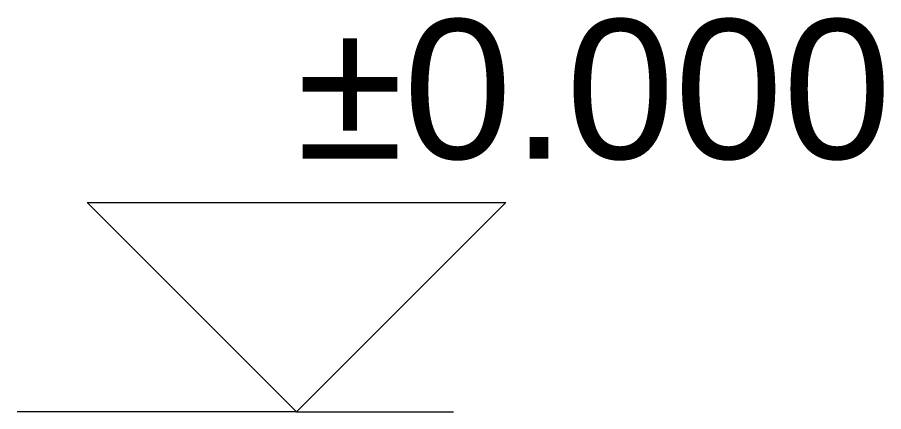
# Model space of a CAD drawing. Header units: metres. Extents: x -41 to 412, y -15 to 25.
# Drawn here: x 303.802 to 304.423, y -14.621 to -14.338 of the extents above; entities that cross this region are included whole.
import ezdxf

# ---------------------------------------------------------------- set-up
doc = ezdxf.new("R2010")
doc.units = ezdxf.units.M
doc.header["$MEASUREMENT"] = 0
doc.layers.add('Dimensioning - General', color=7, linetype='Continuous')
doc.styles.add('GENERATED_STYLE_2', font='arial.ttf')

msp = doc.modelspace()

# ---------------------------------------------------------------- linework, layer by layer
at = {"layer": 'Dimensioning - General', "color": 7, "linetype": 'Continuous', "lineweight": 13}
for p, q in [((304.00233, -14.62055), (303.85233, -14.47055)), ((303.85233, -14.47055), (304.15233, -14.47055)), ((304.15233, -14.47055), (304.00233, -14.62055))]:
    msp.add_line(p, q, dxfattribs=at)
at = {"layer": 'Dimensioning - General', "color": 151, "linetype": 'Continuous', "lineweight": 20, "true_color": 0x80c2ff}
for q in [(303.80233, -14.62055), (304.11483, -14.62055)]:
    msp.add_line((304.00233, -14.62055), q, dxfattribs=at)

# ---------------------------------------------------------------- texts
at = {"layer": 'Dimensioning - General', "color": 5, "lineweight": 25, "insert": (304.00233, -14.44055), "char_height": 0.1, "attachment_point": 7, "style": 'GENERATED_STYLE_2'}
msp.add_mtext('\\A1;±0.000', dxfattribs=at)

doc.saveas('drawing.dxf')
